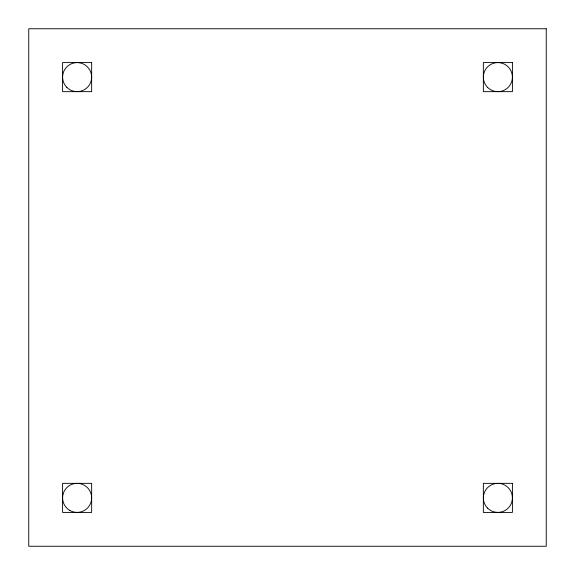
<?xml version="1.0" encoding="UTF-8"?>
<svg xmlns="http://www.w3.org/2000/svg" width="575" height="575" viewBox="0 0 575 575"><rect width="100%" height="100%" fill="white"/><g stroke="black" fill="none" stroke-linecap="round" stroke-linejoin="round"><path stroke-width="0.86" d="M546.25 28.75L28.75 28.75L28.75 546.25L546.25 546.25L546.25 28.75M91.648 62.589L62.589 62.589L62.589 91.648L91.648 91.648L91.648 62.589M512.411 62.589L483.352 62.589L483.352 91.648L512.411 91.648L512.411 62.589M91.648 483.352L62.589 483.352L62.589 512.411L91.648 512.411L91.648 483.352M512.411 483.352L483.352 483.352L483.352 512.411L512.411 512.411L512.411 483.352M66.844 87.393A14.533 14.533 0 0 0 91.152 80.881A14.533 14.533 0 0 0 73.356 63.085A14.533 14.533 0 0 0 66.844 87.393M487.607 508.156A14.533 14.533 0 0 0 511.915 501.644A14.533 14.533 0 0 0 494.119 483.848A14.533 14.533 0 0 0 487.607 508.156M69.855 510.463A14.533 14.533 0 0 0 91.648 497.885A14.533 14.533 0 0 0 69.855 485.3A14.533 14.533 0 0 0 69.855 510.463M487.607 87.393A14.533 14.533 0 0 0 511.915 80.881A14.533 14.533 0 0 0 494.119 63.085A14.533 14.533 0 0 0 487.607 87.393"/></g></svg>
